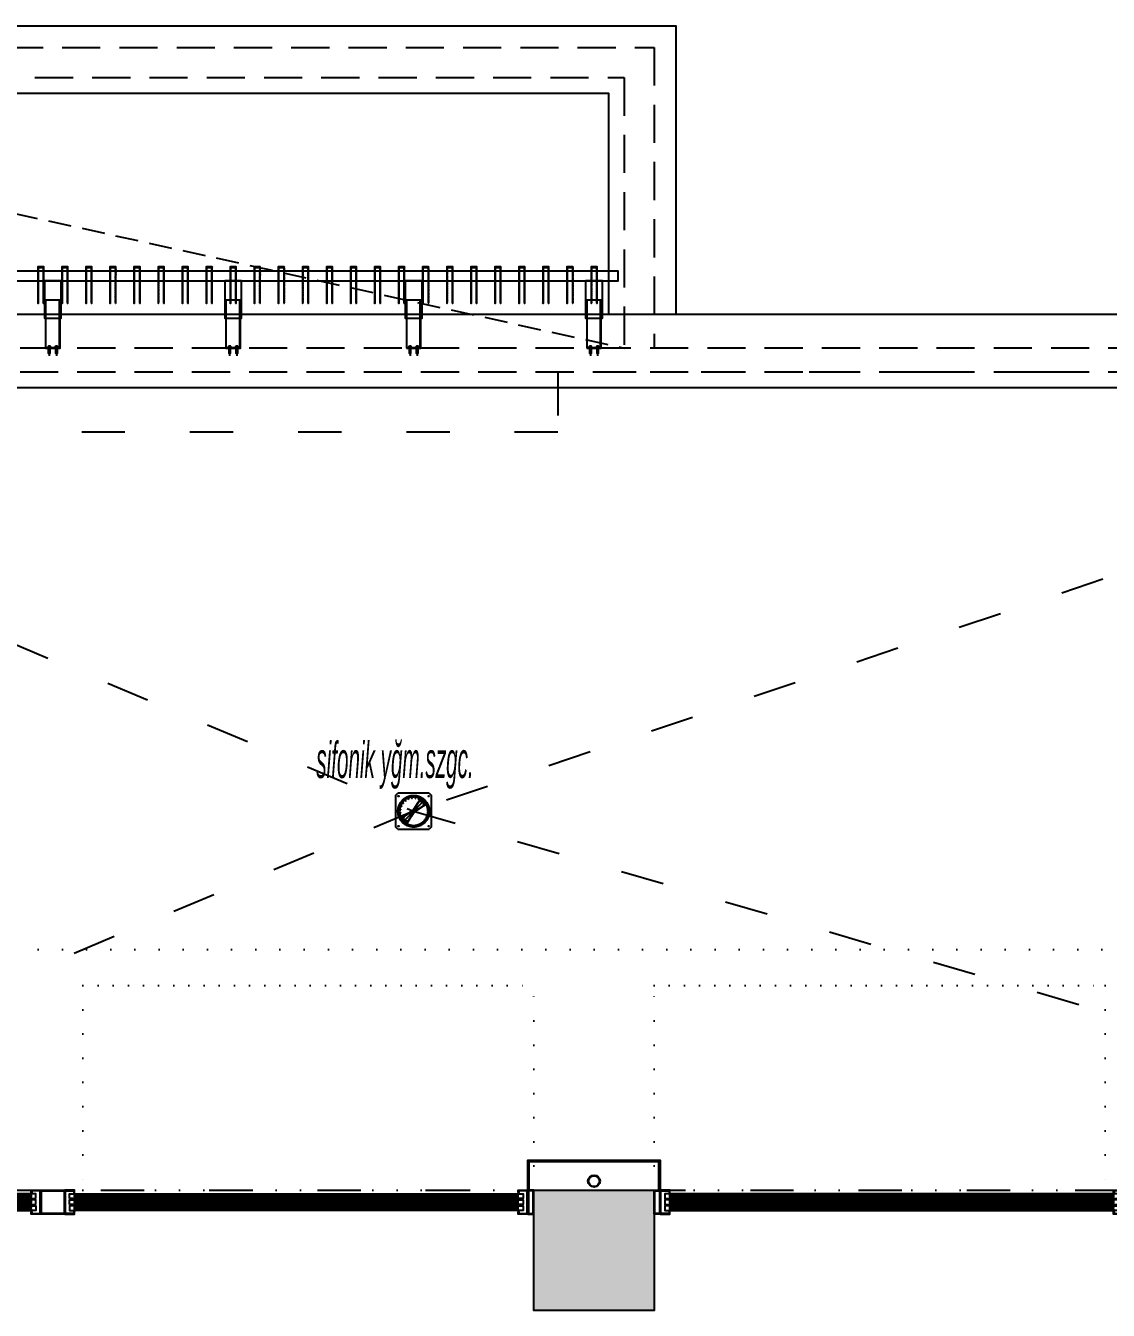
# Model space of a CAD drawing. Header units: centimetres. Extents: x 405564 to 502064, y 46284 to 60634.
# Drawn here: x 421927 to 422827, y 56033 to 57101 of the extents above; entities that cross this region are included whole.
import ezdxf

# ---------------------------------------------------------------- set-up
doc = ezdxf.new("R2010")
doc.units = ezdxf.units.CM
for name, pattern in [('( Hidden )', [0.375, 0.25, -0.125]), ('ACAD_ISO03W100', [30, 12, -18]), ('ACAD_ISO07W100', [3, 0, -3]), ('DOT', [0.25, 0, -0.25]), ('HIDDEN', [9.525, 6.35, -3.175])]:
    doc.linetypes.add(name, pattern=pattern)
doc.layers.get('0').update_dxf_attribs({"color": 8, "lineweight": 9})
for name, color, linetype, lineweight in [('0-KRCN-MİMARİ-220526', 8, 'Continuous', 9), ('0-KRCN-SHT-YAZI-ÇAP-PİSSU', 41, 'Continuous', 30), ('GEB-BEZUG', 8, 'Continuous', 25)]:
    doc.layers.add(name, color=color, linetype=linetype, lineweight=lineweight)
for name, color, linetype in [('AS_DOS_TERAS_UST', 8, 'ACAD_ISO07W100'), ('AS_DUV_CIMENTO ESASLI PANEL CEPHE KAPLAMASI', 8, 'Continuous'), ('AS_GOR', 8, 'Continuous'), ('AS_GOR_UZAK2', 8, 'Continuous'), ('AS_PRFL_ALU', 8, 'Continuous'), ('AS_PRFL_CAM', 8, 'Continuous'), ('AS_PRFL_CELIK', 8, 'Continuous'), ('AS_TA_BETONARME', 5, 'Continuous'), ('AS_TA_HIDDEN', 8, 'HIDDEN'), ('AS_TA_TARAMA', 8, 'Continuous'), ('AS_TES_SUZGEC', 171, 'Continuous'), ('AS_YAZI_EGIM', 8, 'Continuous')]:
    doc.layers.add(name, color=color, linetype=linetype)
doc.styles.add('ÇAP-2', font='ARIALNBI.TTF')

# ---------------------------------------------------------------- blocks, each defined once
blk = doc.blocks.new('celik dikey profil 8x14')
at = {"layer": 'AS_PRFL_CELIK', "transparency": 33554687}
h = blk.add_hatch(dxfattribs=at)
h.set_pattern_fill('STEEL', color=256, scale=0.1, angle=-90)
h.set_pattern_definition([(315, (-91390.32118, 487457.80356), (0.22450640303, 0.22450640303), []), (315, (-91390.16243, 487457.80356), (0.22450640303, 0.22450640303), [])])
h.paths.add_polyline_path([(2, -26.5), (2.5, -26.5), (2.5, 3.5), (-2.5, 3.5), (-2.5, -26.5), (-2, -26.5), (-2, 3), (2, 3)])
at = {"layer": 'AS_PRFL_CELIK'}
blk.add_lwpolyline([(2, -26.5), (2.5, -26.5), (2.5, 3.5), (-2.5, 3.5), (-2.5, -26.5), (-2, -26.5), (-2, 3), (2, 3)], close=True, dxfattribs=at)
blk = doc.blocks.new('celik yatay tasiyici')
at = {"layer": 'AS_PRFL_CELIK'}
blk.add_line((-6, 0.5), (6, 0.5), dxfattribs=at)
for points in [[(7, 56), (-7, 56), (-7, 25), (7, 25)], [(-6, 0), (6, 0), (6, 40), (-6, 40)], [(-2, 0.5), (-4, 0.5), (-4, 0.7), (-2, 0.7)], [(-2.3, 0.7), (-3.7, 0.7), (-3.7, 1.5), (-2.3, 1.5)], [(-2.5, 0.5), (-2.5, -4.5), (-3.5, -4.5), (-3.5, 0.5)], [(4, 0.5), (2, 0.5), (2, 0.7), (4, 0.7)], [(3.7, 0.7), (2.3, 0.7), (2.3, 1.5), (3.7, 1.5)], [(3.5, 0.5), (3.5, -4.5), (2.5, -4.5), (2.5, 0.5)]]:
    blk.add_lwpolyline(points, close=True, dxfattribs=at)
blk.add_lwpolyline([(5.5, 0.5), (5.5, 40)], dxfattribs=at)
at = {"layer": 'AS_PRFL_CELIK', "linetype": '( Hidden )'}
for points in [[(-3, 2.5), (-3, -6.5)], [(3, 2.5), (3, -6.5)]]:
    blk.add_lwpolyline(points, dxfattribs=at)
blk = doc.blocks.new('celik cephe sistem plan')
at = {"layer": 'AS_PRFL_CELIK'}
blk.add_lwpolyline([(-20, 64), (-20, 56), (3620, 56), (3620, 64)], close=True, dxfattribs=at)
for name, p in [('celik dikey profil 8x14', (3140, 64)), ('celik dikey profil 8x14', (3160, 64)), ('celik dikey profil 8x14', (3180, 64)), ('celik dikey profil 8x14', (3200, 64)), ('celik dikey profil 8x14', (3220, 64)), ('celik dikey profil 8x14', (3240, 64)), ('celik dikey profil 8x14', (3260, 64)), ('celik dikey profil 8x14', (3280, 64)), ('celik dikey profil 8x14', (3300, 64)), ('celik dikey profil 8x14', (3320, 64)), ('celik dikey profil 8x14', (3340, 64)), ('celik dikey profil 8x14', (3360, 64)), ('celik dikey profil 8x14', (3380, 64)), ('celik dikey profil 8x14', (3400, 64)), ('celik dikey profil 8x14', (3420, 64)), ('celik dikey profil 8x14', (3440, 64)), ('celik dikey profil 8x14', (3460, 64)), ('celik dikey profil 8x14', (3480, 64)), ('celik dikey profil 8x14', (3500, 64)), ('celik dikey profil 8x14', (3520, 64)), ('celik dikey profil 8x14', (3540, 64)), ('celik dikey profil 8x14', (3560, 64)), ('celik dikey profil 8x14', (3580, 64)), ('celik dikey profil 8x14', (3600, 64)), ('celik yatay tasiyici', (3150, 0)), ('celik yatay tasiyici', (3300, 0)), ('celik yatay tasiyici', (3450, 0)), ('celik yatay tasiyici', (3600, 0))]:
    blk.add_blockref(name, p, dxfattribs=at)
blk = doc.blocks.new('Einfügepunkt')
at = {"layer": 'GEB-BEZUG'}
for p, q in [((-1, -1), (1, 1)), ((-1, 1), (1, -1))]:
    blk.add_line(p, q, dxfattribs=at)
blk = doc.blocks.new('sifonik-suzgec')
at = {"layer": 'AS_TES_SUZGEC', "ltscale": 25}
for p, q in [((-15, 13), (-13, 15)), ((-15, 13), (-15, -13)), ((13, 15), (-13, 15)), ((-6.5, 11.3), (-6.6, 11.1)), ((-6.6, 11.1), (-6.2, 10.4)), ((-6.5, 11.3), (-6.2, 10.7)), ((-6.3, 11.3), (-6.5, 11.3)), ((-6.3, 11.3), (-5.9, 10.6)), ((-6.2, 10.7), (-5.9, 10.6)), ((-6.2, 10.4), (-6.2, 10.7)), ((-4.7, 10.8), (-4.2, 9.8)), ((-3.9, 9.9), (-4.3, 11)), ((-3.4, 12.6), (-3.5, 12.4)), ((-3.5, 12.4), (-3.3, 11.7)), ((-3.4, 12.6), (-3.2, 11.9)), ((-3.2, 12.5), (-3.4, 12.6)), ((-3.3, 11.7), (-3.2, 11.9)), ((-3.2, 11.3), (-3.3, 11.7)), ((-3.2, 12.5), (-3, 11.8)), ((-3.2, 11.9), (-3, 11.8)), ((-3, 11.8), (-2.9, 11.4)), ((-1.7, 11.7), (-1.6, 10.5)), ((-1.2, 10.6), (-1.4, 11.7)), ((0, 13.1), (-0.2, 12.9)), ((-0.2, 12.9), (-0.2, 12.2)), ((-0.2, 12.2), (0, 12.3)), ((-0.2, 11.8), (-0.2, 12.2)), ((0, 13.1), (0, 12.3)), ((0.2, 12.9), (0, 13.1)), ((0, 12.3), (0.2, 12.2)), ((0.2, 12.9), (0.2, 12.2)), ((0.2, 12.2), (0.2, 11.8)), ((1.4, 11.7), (1.2, 10.6)), ((1.6, 10.5), (1.7, 11.7)), ((2.9, 11.4), (3, 11.8)), ((3.2, 12.5), (3, 11.8)), ((3, 11.8), (3.2, 11.9)), ((3.4, 12.6), (3.2, 11.9)), ((3.4, 12.6), (3.2, 12.5)), ((3.2, 11.9), (3.3, 11.7)), ((3.3, 11.7), (3.2, 11.3)), ((3.5, 12.4), (3.3, 11.7)), ((3.5, 12.4), (3.4, 12.6)), ((4.3, 11), (3.9, 9.9)), ((4.2, 9.8), (4.7, 10.8)), ((6.3, 11.3), (5.9, 10.5)), ((6.5, 11.3), (6.1, 10.6)), ((6.6, 11.1), (6.2, 10.3)), ((6.5, 11.3), (6.3, 11.3)), ((6.6, 11.1), (6.5, 11.3)), ((13, 15), (15, 13)), ((15, -13), (15, 13)), ((-12.9, 0.2), (-13.1, 0)), ((-12.9, 0.2), (-12.2, 0.2)), ((-12.4, 3.5), (-12.6, 3.4)), ((-12.6, 3.4), (-12.5, 3.2)), ((-12.6, 3.4), (-11.9, 3.2)), ((-12.5, 3.2), (-11.8, 3)), ((-12.4, 3.5), (-11.7, 3.3)), ((-12.3, 0), (-12.2, 0.2)), ((-12.2, 0.2), (-11.8, 0.2)), ((-11.9, 3.2), (-11.7, 3.3)), ((-11.8, 3), (-11.9, 3.2)), ((-11.4, 2.9), (-11.8, 3)), ((-11.7, 3.3), (-11.3, 3.2)), ((-10.5, 1.6), (-11.7, 1.7)), ((-11.7, 1.4), (-10.6, 1.2)), ((-11.1, 6.6), (-11.3, 6.5)), ((-11.3, 6.5), (-11.3, 6.3)), ((-11.3, 6.5), (-10.7, 6.2)), ((-11.3, 6.3), (-10.6, 5.9)), ((-11.1, 6.6), (-10.4, 6.2)), ((-11, 4.3), (-9.9, 3.9)), ((-9.8, 4.2), (-10.8, 4.7)), ((-10.7, 6.2), (-10.4, 6.2)), ((-10.6, 5.9), (-10.7, 6.2)), ((-10.3, 5.7), (-10.6, 5.9)), ((-10.6, 1.2), (-10.5, 1.6)), ((-10.4, 6.2), (-10.1, 6.1)), ((-9.9, 3.9), (-9.8, 4.2)), ((-9.5, 7), (-8.5, 6.3)), ((-8.3, 6.6), (-9.3, 7.3)), ((-9.2, 9.2), (-9.2, 9)), ((-9, 9.2), (-9.2, 9.2)), ((-9.2, 9.2), (-8.7, 8.7)), ((-9.2, 9), (-8.7, 8.5)), ((-9, 9.2), (-8.5, 8.7)), ((-8.7, 8.7), (-8.5, 8.7)), ((-8.7, 8.5), (-8.7, 8.7)), ((-8.5, 8.2), (-8.7, 8.5)), ((-8.5, 8.7), (-8.2, 8.5)), ((-8.5, 6.3), (-8.3, 6.6)), ((-7.3, 9.3), (-6.6, 8.3)), ((-6.3, 8.5), (-7, 9.5)), ((-6.6, 8.3), (-6.3, 8.5)), ((-6.1, 10.1), (-6.2, 10.4)), ((-5.9, 10.6), (-5.7, 10.3)), ((-4.2, 9.8), (-3.9, 9.9)), ((-0.6, 0.6), (-3.3, -1.2)), ((-3.3, -1.3), (-0.5, 0.5)), ((-1.6, 10.5), (-1.2, 10.6)), ((1.8, 4.2), (-0.6, 0.6)), ((-0.6, 0.6), (-0.5, 0.5)), ((-0.5, 0.5), (1.8, 4.1)), ((-0.5, 0.5), (0, 0)), ((0, 0), (2.6, 2.6)), ((0, 0), (0, 0.2)), ((3.3, 1.3), (0.5, -0.5)), ((0.6, -0.6), (3.3, 1.2)), ((1.2, 10.6), (1.6, 10.5)), ((1.9, 4.3), (1.8, 4.2)), ((1.8, 4.2), (1.8, 4.1)), ((1.8, 4.2), (1.8, 4.2)), ((1.8, 4.1), (1.8, 4.2)), ((2.6, 2.6), (1.8, 4.2)), ((1.8, 4.1), (2.6, 2.6)), ((3.8, 7.3), (1.9, 4.3)), ((1.9, 4.3), (3.9, 7.2)), ((1.9, 4.2), (1.9, 4.3)), ((1.9, 4.3), (1.9, 4.2)), ((1.9, 4.3), (1.9, 4.3)), ((2.7, 2.7), (1.9, 4.3)), ((1.9, 4.2), (2.7, 2.7)), ((2.6, 2.6), (2.6, 2.6)), ((2.6, 2.6), (2.6, 2.6)), ((2.6, 2.6), (3.3, 1.3)), ((3.3, 1.3), (2.6, 2.6)), ((2.7, 2.7), (7.7, 7.7)), ((2.7, 2.7), (2.7, 2.7)), ((2.7, 2.7), (2.7, 2.7)), ((2.7, 2.7), (3.4, 1.4)), ((3.4, 1.4), (2.7, 2.7)), ((3.3, 1.2), (3.5, 1.3)), ((3.3, 1.3), (3.3, 1.3)), ((3.3, 1.2), (3.3, 1.3)), ((3.3, 1.3), (3.3, 1.2)), ((7.2, 3.9), (3.4, 1.4)), ((3.4, 1.4), (3.4, 1.4)), ((3.5, 1.3), (3.4, 1.4)), ((3.4, 1.4), (3.5, 1.3)), ((3.5, 1.3), (7.3, 3.8)), ((3.8, 7.3), (4.1, 7.7)), ((3.9, 9.9), (4.2, 9.8)), ((4.1, 7.7), (5.7, 10.3)), ((5.7, 10.3), (5.9, 10.5)), ((5.9, 10.5), (6.1, 10.6)), ((6.1, 10.6), (6.2, 10.3)), ((6.2, 10.3), (6.1, 10.1)), ((6.6, 9.8), (6.8, 9.9)), ((7.2, 9.3), (7.4, 9.5)), ((7.7, 4.1), (7.3, 3.8)), ((7.7, 9.2), (7.6, 9.1)), ((7.7, 7.7), (8.6, 8.6)), ((7.7, 4.1), (10.3, 5.7)), ((10.3, 5.8), (7.9, 4.3)), ((8.2, 8.5), (8.4, 8.6)), ((9, 9.2), (8.4, 8.6)), ((8.4, 8.6), (8.6, 8.6)), ((8.6, 8.4), (8.5, 8.2)), ((9.2, 9.2), (8.6, 8.6)), ((9.2, 9), (8.6, 8.4)), ((8.6, 8.6), (8.6, 8.4)), ((9.2, 9.2), (9, 9.2)), ((9.1, 7.6), (9.2, 7.7)), ((9.2, 9), (9.2, 9.2)), ((9.3, 7.2), (9.5, 7.4)), ((9.9, 6.8), (9.8, 6.6)), ((10.1, 6.1), (10.3, 6.2)), ((11.1, 6.6), (10.3, 6.2)), ((10.3, 6.2), (10.6, 6.1)), ((10.5, 6), (10.3, 5.8)), ((10.3, 5.7), (10.5, 5.9)), ((10.3, 5.8), (10.3, 5.7)), ((11.3, 6.3), (10.5, 5.9)), ((10.6, 6.1), (10.5, 6)), ((10.5, 5.9), (10.5, 6)), ((11.3, 6.5), (10.6, 6.1)), ((11.3, 6.5), (11.1, 6.6)), ((11.3, 6.3), (11.3, 6.5)), ((11.7, 3.3), (11.3, 3.2)), ((11.4, 2.9), (11.8, 3)), ((12.4, 3.5), (11.7, 3.3)), ((11.9, 3.2), (11.7, 3.3)), ((11.8, 3), (11.9, 3.2)), ((12.5, 3.2), (11.8, 3)), ((12.2, 0.2), (11.8, 0.2)), ((12.6, 3.4), (11.9, 3.2)), ((12.3, 0), (12.2, 0.2)), ((12.9, 0.2), (12.2, 0.2)), ((12.6, 3.4), (12.4, 3.5)), ((12.5, 3.2), (12.6, 3.4)), ((13.1, 0), (12.9, 0.2)), ((-13.1, 0), (-12.9, -0.2)), ((-13.1, 0), (-12.3, 0)), ((-12.9, -0.2), (-12.2, -0.2)), ((-12.5, -3.2), (-12.6, -3.4)), ((-12.6, -3.4), (-11.9, -3.2)), ((-12.6, -3.4), (-12.4, -3.5)), ((-12.5, -3.2), (-11.8, -3)), ((-12.4, -3.5), (-11.7, -3.3)), ((-12.2, -0.2), (-12.3, 0)), ((-11.8, -0.2), (-12.2, -0.2)), ((-11.9, -3.2), (-11.8, -3)), ((-11.7, -3.3), (-11.9, -3.2)), ((-11.8, -3), (-11.4, -2.9)), ((-10.6, -1.2), (-11.7, -1.4)), ((-11.7, -1.7), (-10.5, -1.6)), ((-11.3, -3.2), (-11.7, -3.3)), ((-11.3, -6.3), (-10.5, -5.9)), ((-11.3, -6.5), (-10.6, -6.1)), ((-11.3, -6.3), (-11.3, -6.5)), ((-11.3, -6.5), (-11.1, -6.6)), ((-11.1, -6.6), (-10.3, -6.2)), ((-9.9, -3.9), (-11, -4.3)), ((-10.8, -4.7), (-9.8, -4.2)), ((-10.5, -1.6), (-10.6, -1.2)), ((-10.6, -6.1), (-10.5, -5.9)), ((-10.3, -6.2), (-10.6, -6.1)), ((-10.5, -5.9), (-10.3, -5.7)), ((-10.3, -5.7), (-7.7, -4.1)), ((-10.1, -6.1), (-10.3, -6.2)), ((-9.8, -4.2), (-9.9, -3.9)), ((-9.9, -6.8), (-9.8, -6.6)), ((-9.3, -7.2), (-9.5, -7.4)), ((-9.1, -7.6), (-9.2, -7.7)), ((-9.2, -9), (-8.6, -8.4)), ((-9.2, -9.2), (-8.6, -8.6)), ((-9.2, -9), (-9.2, -9.2)), ((-9.2, -9.2), (-9, -9.2)), ((-9, -9.2), (-8.4, -8.6)), ((-8.6, -8.6), (-7.7, -7.7)), ((-8.6, -8.4), (-8.5, -8.2)), ((-8.6, -8.6), (-8.6, -8.4)), ((-8.4, -8.6), (-8.6, -8.6)), ((-8.2, -8.5), (-8.4, -8.6)), ((-7.7, -7.7), (-2.7, -2.7)), ((-7.7, -4.1), (-7.3, -3.8)), ((-7.7, -9.2), (-7.6, -9.1)), ((-7.2, -9.3), (-7.4, -9.5)), ((-3.5, -1.3), (-7.3, -3.8)), ((-7.3, -3.9), (-3.4, -1.4)), ((-6.6, -9.8), (-6.8, -9.9)), ((-6.6, -11.1), (-6.2, -10.3)), ((-6.5, -11.3), (-6.1, -10.6)), ((-6.3, -11.3), (-5.9, -10.5)), ((-6.2, -10.3), (-6.1, -10.1)), ((-6.1, -10.6), (-6.2, -10.3)), ((-6, -10.5), (-6.1, -10.6)), ((-5.8, -10.3), (-6, -10.5)), ((-6, -10.5), (-5.9, -10.5)), ((-5.9, -10.5), (-5.7, -10.3)), ((-4.3, -7.9), (-5.8, -10.3)), ((-5.7, -10.3), (-5.8, -10.3)), ((-5.7, -10.3), (-4.1, -7.7)), ((-3.8, -7.3), (-4.1, -7.7)), ((-1.9, -4.3), (-3.9, -7.3)), ((-3.8, -7.3), (-1.9, -4.3)), ((-3.3, -1.2), (-3.5, -1.3)), ((-3.5, -1.3), (-3.4, -1.4)), ((-3.4, -1.4), (-3.5, -1.3)), ((-3.4, -1.4), (-3.4, -1.4)), ((-2.7, -2.7), (-3.4, -1.4)), ((-3.4, -1.4), (-2.7, -2.7)), ((-3.3, -1.3), (-3.3, -1.2)), ((-3.3, -1.2), (-3.3, -1.3)), ((-3.3, -1.3), (-3.3, -1.3)), ((-2.6, -2.6), (-3.3, -1.3)), ((-3.3, -1.3), (-2.6, -2.6)), ((-2.7, -2.7), (-2.7, -2.7)), ((-2.7, -2.7), (-1.9, -4.3)), ((-1.9, -4.2), (-2.7, -2.7)), ((-2.7, -2.7), (-2.7, -2.7)), ((-2.6, -2.6), (0, 0)), ((-2.6, -2.6), (-2.6, -2.6)), ((-2.6, -2.6), (-1.8, -4.2)), ((-1.8, -4.1), (-2.6, -2.6)), ((-2.6, -2.6), (-2.6, -2.6)), ((-1.9, -4.3), (-1.8, -4.2)), ((-1.9, -4.2), (-1.9, -4.3)), ((-1.9, -4.3), (-1.9, -4.2)), ((-1.9, -4.3), (-1.9, -4.3)), ((0.5, -0.5), (-1.8, -4.1)), ((-1.8, -4.2), (0.6, -0.6)), ((-1.8, -4.2), (-1.8, -4.1)), ((-1.8, -4.1), (-1.8, -4.2)), ((-1.8, -4.2), (-1.8, -4.2)), ((0, 0), (-0.3, 0)), ((0, 0), (0.5, -0.5)), ((0, 0), (0.2, 0)), ((0, 0), (0, -0.3)), ((0.6, -0.6), (0.5, -0.5)), ((5.7, -10.3), (5.9, -10.6)), ((5.9, -10.6), (6.2, -10.7)), ((6.3, -11.3), (5.9, -10.6)), ((6.2, -10.4), (6.1, -10.1)), ((6.2, -10.7), (6.2, -10.4)), ((6.6, -11.1), (6.2, -10.4)), ((8.2, -8.5), (8.5, -8.7)), ((8.7, -8.5), (8.5, -8.2)), ((8.5, -8.7), (8.7, -8.7)), ((9, -9.2), (8.5, -8.7)), ((8.7, -8.7), (8.7, -8.5)), ((9.2, -9), (8.7, -8.5)), ((9.2, -9.2), (8.7, -8.7)), ((9, -9.2), (9.2, -9.2)), ((9.2, -9.2), (9.2, -9)), ((10.1, -6.1), (10.4, -6.2)), ((10.6, -5.9), (10.3, -5.7)), ((10.4, -6.2), (10.7, -6.2)), ((11.1, -6.6), (10.4, -6.2)), ((10.7, -6.2), (10.6, -5.9)), ((11.3, -6.3), (10.6, -5.9)), ((11.3, -6.5), (10.7, -6.2)), ((11.1, -6.6), (11.3, -6.5)), ((11.3, -3.2), (11.7, -3.3)), ((11.3, -6.5), (11.3, -6.3)), ((11.8, -3), (11.4, -2.9)), ((11.7, -3.3), (11.9, -3.2)), ((12.4, -3.5), (11.7, -3.3)), ((11.8, -0.2), (12.2, -0.2)), ((11.9, -3.2), (11.8, -3)), ((12.5, -3.2), (11.8, -3)), ((12.6, -3.4), (11.9, -3.2)), ((12.2, -0.2), (12.3, 0)), ((12.9, -0.2), (12.2, -0.2)), ((13.1, 0), (12.3, 0)), ((12.4, -3.5), (12.6, -3.4)), ((12.6, -3.4), (12.5, -3.2)), ((12.9, -0.2), (13.1, 0)), ((-13, -15), (-15, -13)), ((-13, -15), (13, -15)), ((-6.6, -11.1), (-6.5, -11.3)), ((-6.5, -11.3), (-6.3, -11.3)), ((-3.5, -12.4), (-3.3, -11.7)), ((-3.5, -12.4), (-3.4, -12.6)), ((-3.4, -12.6), (-3.2, -11.9)), ((-3.4, -12.6), (-3.2, -12.5)), ((-3.2, -11.3), (-3.3, -11.7)), ((-3.3, -11.7), (-3.2, -11.9)), ((-3.2, -11.9), (-3, -11.8)), ((-3.2, -12.5), (-3, -11.8)), ((-3, -11.8), (-2.9, -11.4)), ((-0.2, -11.8), (-0.2, -12.2)), ((-0.2, -12.2), (0, -12.3)), ((-0.2, -12.9), (-0.2, -12.2)), ((-0.2, -12.9), (0, -13.1)), ((0, -12.3), (0.2, -12.2)), ((0, -13.1), (0, -12.3)), ((0, -13.1), (0.2, -12.9)), ((0.2, -12.2), (0.2, -11.8)), ((0.2, -12.9), (0.2, -12.2)), ((2.9, -11.4), (3, -11.8)), ((3, -11.8), (3.2, -11.9)), ((3.2, -12.5), (3, -11.8)), ((3.3, -11.7), (3.2, -11.3)), ((3.2, -11.9), (3.3, -11.7)), ((3.4, -12.6), (3.2, -11.9)), ((3.2, -12.5), (3.4, -12.6)), ((3.5, -12.4), (3.3, -11.7)), ((3.4, -12.6), (3.5, -12.4)), ((6.5, -11.3), (6.2, -10.7)), ((6.3, -11.3), (6.5, -11.3)), ((6.5, -11.3), (6.6, -11.1)), ((15, -13), (13, -15))]:
    blk.add_line(p, q, dxfattribs=at)
for centre, radius in [((0, 0), 13.1), ((-12.5, 12.5), 0.3), ((12.5, 12.5), 0.3), ((-12.5, -12.5), 0.3), ((12.5, -12.5), 0.3)]:
    blk.add_circle(centre, radius, dxfattribs=at)
for centre, radius, start, end in [((0, 0), 12.9, 120.8007, 134.1993), ((0, 0), 12.6, 120.8198, 134.1802), ((0, 0), 12.9, 105.8007, 119.1993), ((0, 0), 12.6, 105.8198, 119.1802), ((0, 0), 12.1, 105.8539, 119.1461), ((0, 0), 12, 105.8607, 119.1393), ((0, 0), 11.8, 105.8753, 119.1247), ((0, 0), 11.8, 111.6247, 113.3753), ((0, 0), 12.9, 90.8007, 104.1993), ((0, 0), 12.6, 90.8198, 104.1802), ((0, 0), 12.1, 90.8539, 104.1461), ((0, 0), 12, 90.8607, 104.1393), ((0, 0), 11.8, 90.8753, 104.1247), ((0, 0), 11.8, 96.6247, 98.3753), ((0, 0), 12.9, 75.8007, 89.1993), ((0, 0), 12.6, 75.8198, 89.1802), ((0, 0), 12.1, 75.8539, 89.1461), ((0, 0), 12, 75.8607, 89.1393), ((0, 0), 11.8, 75.8753, 89.1247), ((0, 0), 11.8, 81.6247, 83.3753), ((0, 0), 11.8, 60.8753, 74.1247), ((0, 0), 12.1, 60.8539, 74.1461), ((0, 0), 12, 60.8607, 74.1393), ((0, 0), 12.6, 60.8198, 74.1802), ((0, 0), 12.9, 60.8007, 74.1993), ((0, 0), 11.8, 66.6247, 68.3753), ((0, 0), 12.6, 45.8198, 59.1802), ((0, 0), 12.9, 45.8007, 59.1993), ((0, 0), 12.9, 165.8007, 179.1993), ((0, 0), 12.6, 165.8198, 179.1802), ((0, 0), 12.9, 150.8007, 164.1993), ((0, 0), 12.6, 150.8198, 164.1802), ((0, 0), 12.1, 165.8539, 179.1461), ((0, 0), 12, 165.8607, 179.1393), ((0, 0), 11.8, 165.8753, 179.1247), ((0, 0), 11.8, 171.6247, 173.3753), ((0, 0), 12.1, 150.8539, 164.1461), ((0, 0), 12, 150.8607, 164.1393), ((0, 0), 11.8, 150.8753, 164.1247), ((0, 0), 12.9, 135.8007, 149.1993), ((0, 0), 11.8, 156.6247, 158.3753), ((0, 0), 12.6, 135.8198, 149.1802), ((0, 0), 12.1, 135.8539, 149.1461), ((0, 0), 12, 135.8607, 149.1393), ((0, 0), 11.8, 135.8753, 149.1247), ((0, 0), 11.8, 141.6247, 143.3753), ((0, 0), 12.1, 120.8539, 134.1461), ((0, 0), 12, 120.8607, 134.1393), ((0, 0), 11.8, 120.8753, 134.1247), ((0, 0), 11.8, 126.6247, 128.3753), ((5.9, 5.9), 2.58, 45, 135.7807), ((0, 0), 11.8, 45.8753, 59.1247), ((0, 0), 12.1, 45.8539, 59.1461), ((0, 0), 12, 55.6693, 59.1393), ((0, 0), 12, 52.1808, 55.6693), ((0, 0), 12, 45.8607, 50.069), ((5.9, 5.9), 2.58, 321.1789, 45), ((5.9, 5.9), 2.58, 314.2193, 321.1789), ((0, 0), 11.8, 30.8753, 44.1247), ((0, 0), 12, 39.931, 44.1393), ((0, 0), 12.1, 30.8539, 44.1461), ((0, 0), 12.6, 30.8198, 44.1802), ((0, 0), 12.9, 30.8007, 44.1993), ((0, 0), 12, 34.3307, 37.8192), ((0, 0), 12, 30.8607, 34.3307), ((0, 0), 11.8, 15.8753, 29.1247), ((0, 0), 12, 15.8607, 29.1393), ((0, 0), 12.1, 15.8539, 29.1461), ((0, 0), 12.6, 15.8198, 29.1802), ((0, 0), 12.9, 15.8007, 29.1993), ((0, 0), 11.8, 0.8753, 14.1247), ((0, 0), 12, 0.8607, 14.1393), ((0, 0), 12.1, 0.8539, 14.1461), ((0, 0), 12.6, 0.8198, 14.1802), ((0, 0), 12.9, 0.8007, 14.1993), ((0, 0), 12.9, 180.8007, 194.1993), ((0, 0), 12.6, 180.8198, 194.1802), ((0, 0), 12.9, 195.8007, 209.1993), ((0, 0), 12.1, 180.8539, 194.1461), ((0, 0), 12.6, 195.8198, 209.1802), ((0, 0), 12, 180.8607, 194.1393), ((0, 0), 11.8, 180.8753, 194.1247), ((0, 0), 11.8, 186.6247, 188.3753), ((0, 0), 12.1, 195.8539, 209.1461), ((0, 0), 12, 195.8607, 209.1393), ((0, 0), 11.8, 195.8753, 209.1247), ((0, 0), 12.9, 210.8007, 224.1993), ((0, 0), 11.8, 201.6247, 203.3753), ((0, 0), 12.6, 210.8198, 224.1802), ((0, 0), 12.1, 210.8539, 224.1461), ((0, 0), 12, 210.8607, 214.3307), ((0, 0), 11.8, 210.8753, 224.1247), ((0, 0), 12, 214.3307, 217.8192), ((0, 0), 12, 219.931, 224.1393), ((0, 0), 12.9, 225.8007, 239.1993), ((0, 0), 12.6, 225.8198, 239.1802), ((-5.9, -5.9), 2.58, 134.2193, 225), ((0, 0), 12, 225.8607, 230.069), ((0, 0), 12.1, 225.8539, 239.1461), ((0, 0), 11.8, 225.8753, 239.1247), ((-5.9, -5.9), 2.58, 225, 308.8211), ((0, 0), 12, 232.1808, 235.6693), ((0, 0), 12, 235.6693, 239.1393), ((0, 0), 12.1, 240.8539, 254.1461), ((0, 0), 12, 240.8607, 254.1393), ((0, 0), 11.8, 240.8753, 254.1247), ((-5.9, -5.9), 2.58, 308.8211, 315.7807), ((0, 0), 11.8, 285.8753, 299.1247), ((0, 0), 12, 285.8607, 299.1393), ((0, 0), 12.1, 285.8539, 299.1461), ((0, 0), 11.8, 300.8753, 314.1247), ((0, 0), 12, 300.8607, 314.1393), ((0, 0), 12.1, 300.8539, 314.1461), ((0, 0), 12.6, 300.8198, 314.1802), ((0, 0), 12.9, 300.8007, 314.1993), ((0, 0), 11.8, 315.8753, 329.1247), ((0, 0), 12, 315.8607, 329.1393), ((0, 0), 12.1, 315.8539, 329.1461), ((0, 0), 12.6, 315.8198, 329.1802), ((0, 0), 12.9, 315.8007, 329.1993), ((0, 0), 11.8, 330.8753, 344.1247), ((0, 0), 12, 330.8607, 344.1393), ((0, 0), 12.1, 330.8539, 344.1461), ((0, 0), 12.6, 330.8198, 344.1802), ((0, 0), 12.9, 330.8007, 344.1993), ((0, 0), 11.8, 345.8753, 359.1247), ((0, 0), 12, 345.8607, 359.1393), ((0, 0), 12.1, 345.8539, 359.1461), ((0, 0), 12.6, 345.8198, 359.1802), ((0, 0), 12.9, 345.8007, 359.1993), ((0, 0), 12.9, 240.8007, 254.1993), ((0, 0), 12.6, 240.8198, 254.1802), ((0, 0), 12.9, 255.8007, 269.1993), ((0, 0), 12.6, 255.8198, 269.1802), ((0, 0), 12.1, 255.8539, 269.1461), ((0, 0), 11.8, 255.8753, 269.1247), ((0, 0), 12, 255.8607, 269.1393), ((0, 0), 11.8, 270.8753, 284.1247), ((0, 0), 12, 270.8607, 284.1393), ((0, 0), 12.1, 270.8539, 284.1461), ((0, 0), 12.6, 270.8198, 284.1802), ((0, 0), 12.9, 270.8007, 284.1993), ((0, 0), 12.6, 285.8198, 299.1802), ((0, 0), 12.9, 285.8007, 299.1993)]:
    blk.add_arc(centre, radius, start, end, dxfattribs=at)
for points, knots in [([(7.7, 7.7), (7.6, 7.8), (7.5, 7.9), (7.1, 8.2), (6.8, 8.3), (6.2, 8.4), (5.9, 8.5), (5.6, 8.4), (5.4, 8.4), (5.2, 8.3), (4.7, 8.2), (4.6, 8.1), (4.3, 7.9), (4.1, 7.7), (3.9, 7.5), (3.9, 7.4), (3.8, 7.3)], [-0.783062, -0.783062, -0.783062, -0.783062, -0.634163, -0.634163, -0.192454, -0.192454, 0.106051, 0.106051, 0.106051, 0.404556, 0.404556, 0.625445, 0.625445, 0.846335, 0.846335, 0.994853, 0.994853, 0.994853, 0.994853]), ([(3.8, 7.3), (3.8, 7.3), (3.8, 7.3), (3.8, 7.3), (3.8, 7.3), (3.8, 7.3)], [0.994853329, 0.994853329, 0.994853329, 0.994853329, 0.995833954, 0.995833954, 0.996814579, 0.996814579, 0.996814579, 0.996814579]), ([(3.9, 7.3), (3.9, 7.4), (4, 7.5), (4.2, 7.7), (4.3, 7.8), (4.6, 8), (4.8, 8.1), (5.2, 8.3), (5.4, 8.3), (5.7, 8.4), (5.9, 8.4), (6.1, 8.4), (6.7, 8.3), (7.1, 8.1), (7.5, 7.8), (7.6, 7.7), (7.7, 7.7)], [-0.994853, -0.994853, -0.994853, -0.994853, -0.846335, -0.846335, -0.625445, -0.625445, -0.404556, -0.404556, -0.106051, -0.106051, -0.106051, 0.192454, 0.192454, 0.634163, 0.634163, 0.784802, 0.784802, 0.784802, 0.784802]), ([(3.9, 7.2), (3.9, 7.2), (3.9, 7.2), (3.9, 7.3), (3.9, 7.3), (3.9, 7.3)], [-0.996814579, -0.996814579, -0.996814579, -0.996814579, -0.995833954, -0.995833954, -0.994853329, -0.994853329, -0.994853329, -0.994853329]), ([(7.7, 7.7), (7.7, 7.6), (7.8, 7.5), (8, 7.2), (8.1, 7.1), (8.2, 6.7), (8.3, 6.6), (8.4, 6.1), (8.4, 5.9), (8.4, 5.7), (8.3, 5.4), (8.3, 5.2), (8, 4.6), (7.8, 4.3), (7.5, 4), (7.4, 3.9), (7.3, 3.9)], [2.356791, 2.356791, 2.356791, 2.356791, 2.50743, 2.50743, 2.728284, 2.728284, 2.949139, 2.949139, 3.247644, 3.247644, 3.247644, 3.546149, 3.546149, 3.987927, 3.987927, 4.136446, 4.136446, 4.136446, 4.136446]), ([(7.3, 3.8), (7.4, 3.9), (7.5, 3.9), (7.9, 4.3), (8.1, 4.6), (8.3, 5.2), (8.4, 5.4), (8.4, 5.6), (8.5, 5.9), (8.4, 6.2), (8.4, 6.6), (8.3, 6.8), (8.2, 7.1), (8.1, 7.3), (7.9, 7.5), (7.8, 7.6), (7.7, 7.7)], [-4.136446, -4.136446, -4.136446, -4.136446, -3.987927, -3.987927, -3.546149, -3.546149, -3.247644, -3.247644, -3.247644, -2.949139, -2.949139, -2.728284, -2.728284, -2.50743, -2.50743, -2.358531, -2.358531, -2.358531, -2.358531]), ([(7.7, 7.7), (7.7, 7.7), (7.7, 7.7), (7.7, 7.7), (7.7, 7.7), (7.7, 7.7)], [-0.1161431, -0.1161431, -0.1161431, -0.1161431, -0.0580714, -0.0580714, 0, 0, 0, 0]), ([(-7.3, -3.8), (-7.4, -3.9), (-7.5, -3.9), (-7.9, -4.3), (-8.1, -4.6), (-8.3, -5.2), (-8.4, -5.4), (-8.4, -5.6), (-8.5, -5.9), (-8.4, -6.2), (-8.4, -6.6), (-8.3, -6.8), (-8.2, -7.1), (-8.1, -7.3), (-7.9, -7.5), (-7.8, -7.6), (-7.7, -7.7)], [-4.136446, -4.136446, -4.136446, -4.136446, -3.987927, -3.987927, -3.546149, -3.546149, -3.247644, -3.247644, -3.247644, -2.949139, -2.949139, -2.728284, -2.728284, -2.50743, -2.50743, -2.358531, -2.358531, -2.358531, -2.358531]), ([(-7.7, -7.7), (-7.7, -7.6), (-7.8, -7.5), (-8, -7.2), (-8.1, -7.1), (-8.2, -6.7), (-8.3, -6.6), (-8.4, -6.1), (-8.4, -5.9), (-8.4, -5.7), (-8.3, -5.4), (-8.3, -5.2), (-8, -4.6), (-7.8, -4.3), (-7.5, -4), (-7.4, -3.9), (-7.3, -3.9)], [2.356791, 2.356791, 2.356791, 2.356791, 2.50743, 2.50743, 2.728284, 2.728284, 2.949139, 2.949139, 3.247644, 3.247644, 3.247644, 3.546149, 3.546149, 3.987927, 3.987927, 4.136446, 4.136446, 4.136446, 4.136446]), ([(-7.7, -7.7), (-7.6, -7.8), (-7.5, -7.9), (-7.1, -8.2), (-6.8, -8.3), (-6.2, -8.4), (-5.9, -8.5), (-5.6, -8.4), (-5.4, -8.4), (-5.2, -8.3), (-4.7, -8.2), (-4.6, -8.1), (-4.3, -7.9), (-4.1, -7.7), (-3.9, -7.5), (-3.9, -7.4), (-3.8, -7.3)], [-0.783062, -0.783062, -0.783062, -0.783062, -0.634163, -0.634163, -0.192454, -0.192454, 0.106051, 0.106051, 0.106051, 0.404556, 0.404556, 0.625445, 0.625445, 0.846335, 0.846335, 0.994853, 0.994853, 0.994853, 0.994853]), ([(-3.9, -7.3), (-3.9, -7.4), (-4, -7.5), (-4.2, -7.7), (-4.3, -7.8), (-4.6, -8), (-4.8, -8.1), (-5.2, -8.3), (-5.4, -8.3), (-5.7, -8.4), (-5.9, -8.4), (-6.1, -8.4), (-6.7, -8.3), (-7.1, -8.1), (-7.5, -7.8), (-7.6, -7.7), (-7.7, -7.7)], [-0.994853, -0.994853, -0.994853, -0.994853, -0.846335, -0.846335, -0.625445, -0.625445, -0.404556, -0.404556, -0.106051, -0.106051, -0.106051, 0.192454, 0.192454, 0.634163, 0.634163, 0.784802, 0.784802, 0.784802, 0.784802]), ([(-7.7, -7.7), (-7.7, -7.7), (-7.7, -7.7), (-7.7, -7.7), (-7.7, -7.7), (-7.7, -7.7)], [0, 0, 0, 0, 0.0580714, 0.0580714, 0.1161431, 0.1161431, 0.1161431, 0.1161431]), ([(-3.9, -7.3), (-3.9, -7.3), (-3.9, -7.3), (-3.9, -7.3), (-3.9, -7.3), (-3.9, -7.3)], [-0.996814579, -0.996814579, -0.996814579, -0.996814579, -0.995833954, -0.995833954, -0.994853329, -0.994853329, -0.994853329, -0.994853329]), ([(-3.8, -7.3), (-3.8, -7.3), (-3.8, -7.3), (-3.8, -7.3), (-3.8, -7.3), (-3.8, -7.3)], [0.994853329, 0.994853329, 0.994853329, 0.994853329, 0.995833954, 0.995833954, 0.996814579, 0.996814579, 0.996814579, 0.996814579])]:
    blk.add_open_spline(points, degree=3, knots=knots, dxfattribs=at)
for points in [[(7.3, 3.9), (7.3, 3.9), (7.2, 3.9), (7.2, 3.9)], [(7.3, 3.8), (7.3, 3.8), (7.3, 3.8), (7.3, 3.8)], [(-7.3, -3.8), (-7.3, -3.8), (-7.3, -3.8), (-7.3, -3.8)], [(-7.3, -3.9), (-7.3, -3.9), (-7.3, -3.9), (-7.3, -3.9)]]:
    blk.add_open_spline(points, degree=3, dxfattribs=at)
at = {"ltscale": 25, "xscale": 0.1000000000000008, "yscale": 0.1000000000000008, "zscale": 0.1000000000000008}
blk.add_blockref('Einfügepunkt', (0, 0), dxfattribs=at)
at = {"layer": '0-KRCN-SHT-YAZI-ÇAP-PİSSU', "linetype": 'Continuous', "style": 'ÇAP-2', "width": 0.5}
blk.add_text('sifonik yğm.szgc.', height=30, dxfattribs=at).set_placement((-80.9, 27.6))
blk = doc.blocks.new('catı yagmur inis tip')
at = {"linetype": 'ByBlock'}
for radius in [5, 4.5]:
    blk.add_circle((0, 0), radius, dxfattribs=at)
blk = doc.blocks.new('GTC2 800-310')
at = {"layer": 'AS_GOR_UZAK2'}
for points in [[(381, 7), (14, 7)], [(14, 3), (381, 3)], [(381, 2), (14, 2)], [(419, 7), (786, 7)], [(786, 3), (419, 3)], [(419, 2), (786, 2)], [(14, -2), (381, -2)], [(381, -3), (14, -3)], [(14, -7), (381, -7)], [(786, -2), (419, -2)], [(419, -3), (786, -3)], [(786, -7), (419, -7)]]:
    blk.add_lwpolyline(points, dxfattribs=at)
at = {"layer": 'AS_PRFL_ALU'}
for points in [[(0, 10), (5, 10), (5, -10), (0, -10)], [(0.5, 9.5), (4.5, 9.5), (4.5, -9.5), (0.5, -9.5)], [(12.5, -9.5), (5.5, -9.5), (5.5, 9.5), (12.5, 9.5), (12.5, 8), (13, 8), (13, 10), (5, 10), (5, -10), (13, -10), (13, -8), (12.5, -8)], [(14, 7), (9, 7), (9, 3), (14, 3), (14, 4), (13, 4), (13, 6), (14, 6)], [(14, -2), (14, -1), (13, -1), (13, 1), (14, 1), (14, 2), (9, 2), (9, -2)], [(386, 3), (386, 7), (381, 7), (381, 6), (382, 6), (382, 4), (381, 4), (381, 3)], [(386, -2), (386, 2), (381, 2), (381, 1), (382, 1), (382, -1), (381, -1), (381, -2)], [(382, 4.4), (382, 5.6), (381.1, 5.6), (381.1, 4.4)], [(382, -0.6), (382, 0.6), (381.1, 0.6), (381.1, -0.6)], [(382.5, -9.5), (389.5, -9.5), (389.5, 9.5), (382.5, 9.5), (382.5, 8), (382, 8), (382, 10), (390, 10), (390, -10), (382, -10), (382, -8), (382.5, -8)], [(390, 10), (410, 10), (410, -10), (390, -10)], [(390.5, 9.5), (409.5, 9.5), (409.5, -9.5), (390.5, -9.5)], [(417.5, -9.5), (410.5, -9.5), (410.5, 9.5), (417.5, 9.5), (417.5, 8), (418, 8), (418, 10), (410, 10), (410, -10), (418, -10), (418, -8), (417.5, -8)], [(414, 3), (414, 7), (419, 7), (419, 6), (418, 6), (418, 4), (419, 4), (419, 3)], [(414, -2), (414, 2), (419, 2), (419, 1), (418, 1), (418, -1), (419, -1), (419, -2)], [(418, 4.4), (418, 5.6), (418.9, 5.6), (418.9, 4.4)], [(418, -0.6), (418, 0.6), (418.9, 0.6), (418.9, -0.6)], [(786, 7), (791, 7), (791, 3), (786, 3), (786, 4), (787, 4), (787, 6), (786, 6)], [(786, -2), (786, -1), (787, -1), (787, 1), (786, 1), (786, 2), (791, 2), (791, -2)], [(787.5, -9.5), (794.5, -9.5), (794.5, 9.5), (787.5, 9.5), (787.5, 8), (787, 8), (787, 10), (795, 10), (795, -10), (787, -10), (787, -8), (787.5, -8)], [(800, 10), (795, 10), (795, -10), (800, -10)], [(799.5, 9.5), (795.5, 9.5), (795.5, -9.5), (799.5, -9.5)], [(14, -7), (14, -6), (13, -6), (13, -4), (14, -4), (14, -3), (9, -3), (9, -7)], [(381, -7), (381, -6), (382, -6), (382, -4), (381, -4), (381, -3), (386, -3), (386, -7)], [(382, -5.6), (382, -4.4), (381.1, -4.4), (381.1, -5.6)], [(419, -7), (419, -6), (418, -6), (418, -4), (419, -4), (419, -3), (414, -3), (414, -7)], [(418, -5.6), (418, -4.4), (418.9, -4.4), (418.9, -5.6)], [(786, -7), (786, -6), (787, -6), (787, -4), (786, -4), (786, -3), (791, -3), (791, -7)]]:
    blk.add_lwpolyline(points, close=True, dxfattribs=at)
at = {"layer": 'AS_PRFL_CAM'}
for points in [[(382, 5.6), (13, 5.6), (13, 6), (382, 6)], [(382, 4), (13, 4), (13, 4.4), (382, 4.4)], [(382, 0.6), (13, 0.6), (13, 1), (382, 1)], [(418, 5.6), (787, 5.6), (787, 6), (418, 6)], [(418, 4), (787, 4), (787, 4.4), (418, 4.4)], [(418, 0.6), (787, 0.6), (787, 1), (418, 1)], [(382, -1), (13, -1), (13, -0.6), (382, -0.6)], [(382, -4.4), (13, -4.4), (13, -4), (382, -4)], [(382, -6), (13, -6), (13, -5.6), (382, -5.6)], [(418, -1), (787, -1), (787, -0.6), (418, -0.6)], [(418, -4.4), (787, -4.4), (787, -4), (418, -4)], [(418, -6), (787, -6), (787, -5.6), (418, -5.6)]]:
    blk.add_lwpolyline(points, close=True, dxfattribs=at)
blk = doc.blocks.new('A$C6A10209E')
at = {"layer": 'AS_TA_TARAMA'}
h = blk.add_hatch(dxfattribs=at)
h.set_pattern_fill('ANSI33', color=256, scale=2, angle=105)
h.set_pattern_definition([(150, (5135.68, -3851.454), (-6.35, -10.998523), []), (150, (5133.355, -3842.78), (-6.35, -10.998523), [6.35, -3.175])])
h.paths.add_polyline_path([(16785.7, -6101.5), (16885.7, -6101.5), (16885.7, -6201.5), (16785.7, -6201.5)])
h.paths.add_polyline_path([(15885.7, -6101.5), (15985.7, -6101.5), (15985.7, -6201.5), (15885.7, -6201.5)])
h.paths.add_polyline_path([(14985.7, -6101.5), (15085.7, -6101.5), (15085.7, -6201.5), (14985.7, -6201.5)])
h.paths.add_polyline_path([(18485.7, -5501.5), (18585.7, -5501.5), (18585.7, -5601.5), (18485.7, -5601.5)])
h.paths.add_polyline_path([(17685.7, -5501.5), (17785.7, -5501.5), (17785.7, -5601.5), (17685.7, -5601.5)])
h.paths.add_polyline_path([(16785.7, -5501.5), (16885.7, -5501.5), (16885.7, -5601.5), (16785.7, -5601.5)])
h.paths.add_polyline_path([(15885.7, -5501.5), (15985.7, -5501.5), (15985.7, -5601.5), (15885.7, -5601.5)])
h.paths.add_polyline_path([(14985.7, -5501.5), (15085.7, -5501.5), (15085.7, -5601.5), (14985.7, -5601.5)])
h.paths.add_polyline_path([(17685.7, -4501.5), (17785.7, -4501.5), (17785.7, -4601.5), (17685.7, -4601.5)])
h.paths.add_polyline_path([(16785.7, -4501.5), (16885.7, -4501.5), (16885.7, -4601.5), (16785.7, -4601.5)])
h.paths.add_polyline_path([(15885.7, -4501.5), (15985.7, -4501.5), (15985.7, -4601.5), (15885.7, -4601.5)])
h.paths.add_polyline_path([(14985.7, -4501.5), (15085.7, -4501.5), (15085.7, -4601.5), (14985.7, -4601.5)])
h.paths.add_polyline_path([(13440.7, -5171.5), (14160.7, -5171.5), (14160.7, -5601.5), (13620.7, -5601.5), (13620.7, -5551.5), (14110.7, -5551.5), (14110.7, -5221.5), (13440.7, -5221.5)])
h.paths.add_polyline_path([(13285.7, -5171.5), (13285.7, -5221.5), (13235.7, -5221.5), (13235.7, -5551.5), (13285.7, -5551.5), (13285.7, -5601.5), (13185.7, -5601.5), (13185.7, -5171.5)])
h.paths.add_polyline_path([(18925.7, -5036.5), (18975.7, -5036.5), (18975.7, -4501.5), (18535.7, -4501.5), (18535.7, -3851.5), (18925.7, -3851.5), (18925.7, -4351.5), (18975.7, -4351.5), (18975.7, -3801.5), (18485.7, -3801.5), (18485.7, -5036.5), (18535.7, -5036.5), (18535.7, -4551.5), (18925.7, -4551.5)])
at = {"layer": 'AS_DOS_TERAS_UST', "linetype": 'DOT', "ltscale": 80}
for p, q in [((14785.7, -4301.5), (18485.7, -4301.5)), ((16410.7, -4331.5), (16410.7, -4501.5)), ((16785.7, -4501.5), (16785.7, -4331.5)), ((16885.7, -4501.5), (16885.7, -4331.5)), ((17260.7, -4331.5), (17260.7, -4501.5)), ((16410.7, -4501.5), (16785.7, -4501.5)), ((17260.7, -4501.5), (16885.7, -4501.5))]:
    blk.add_line(p, q, dxfattribs=at)
at = {"layer": 'AS_DOS_TERAS_UST', "linetype": 'DOT', "ltscale": 50}
for points in [[(16410.7, -4331.5), (16785.7, -4331.5)], [(16885.7, -4331.5), (17260.7, -4331.5)]]:
    blk.add_lwpolyline(points, dxfattribs=at)
at = {"layer": 'AS_DUV_CIMENTO ESASLI PANEL CEPHE KAPLAMASI'}
for points in [[(16780.7, -4501.5), (16780.7, -4476.5), (16890.7, -4476.5), (16890.7, -4501.5)], [(16781.9, -4501.5), (16781.9, -4477.7), (16889.4, -4477.7), (16889.4, -4501.5)]]:
    blk.add_lwpolyline(points, dxfattribs=at)
at = {"layer": 'AS_GOR'}
for points in [[(18465.7, -3773.5), (13157.7, -3773.5), (13157.7, -5146.5)], [(18465.7, -3834.5), (13218.7, -3834.5), (13218.7, -5146.5)]]:
    blk.add_lwpolyline(points, dxfattribs=at)
at = {"layer": 'AS_GOR_UZAK2'}
for points in [[(13422.7, -3773.5), (13422.7, -3533.5), (16903.7, -3533.5), (16903.7, -3773.5)], [(13478.7, -3773.5), (13478.7, -3589.5), (16847.7, -3589.5), (16847.7, -3773.5)]]:
    blk.add_lwpolyline(points, dxfattribs=at)
at = {"layer": 'AS_TA_BETONARME'}
blk.add_lwpolyline([(16785.7, -4501.5), (16885.7, -4501.5), (16885.7, -4601.5), (16785.7, -4601.5)], close=True, dxfattribs=at)
at = {"layer": 'AS_TA_HIDDEN', "linetype": 'HIDDEN', "ltscale": 5}
for p, q in [((18485.7, -3801.5), (13185.7, -3801.5)), ((18485.7, -3821.5), (13205.7, -3821.5))]:
    blk.add_line(p, q, dxfattribs=at)
for points in [[(13440.7, -3801.5), (13440.7, -3551.5), (16885.7, -3551.5), (16885.7, -3801.5)], [(13465.7, -3801.5), (13465.7, -3576.5), (16860.7, -3576.5), (16860.7, -3801.5)]]:
    blk.add_lwpolyline(points, dxfattribs=at)
at = {"layer": 'AS_TES_SUZGEC', "linetype": 'HIDDEN', "ltscale": 3}
blk.add_lwpolyline([(15035.7, -3801.5), (15935.7, -3597), (16860.7, -3801.5)], dxfattribs=at)
at = {"layer": 'AS_YAZI_EGIM', "linetype": 'ACAD_ISO03W100', "ltscale": 3}
blk.add_lwpolyline([(14580.7, -5051.5), (14580.7, -5191.5), (14985.7, -5191.5), (14985.7, -4501.5), (17770.7, -4501.5), (17770.7, -3821.5), (16805.7, -3821.5), (16805.7, -3871.5), (14095.7, -3871.5), (14095.7, -5051.5)], close=True, dxfattribs=at)
for points in [[(17770.7, -3821.5), (16685.7, -4186.5), (17770.7, -4501.5)], [(15933.2, -3871.5), (16685.7, -4186.5), (15933.2, -4501.5)]]:
    blk.add_lwpolyline(points, dxfattribs=at)
blk.add_blockref('sifonik-suzgec', (16685.7, -4186.5))
at = {"layer": 'AS_PRFL_ALU'}
for p in [(15985.7, -4511.5), (16885.7, -4511.5)]:
    blk.add_blockref('GTC2 800-310', p, dxfattribs=at)
at = {"layer": 'AS_PRFL_CELIK'}
blk.add_blockref('celik cephe sistem plan', (13235.7, -3801.5), dxfattribs=at)
at = {"layer": 'AS_TES_SUZGEC'}
blk.add_blockref('catı yagmur inis tip', (16835.7, -4494), dxfattribs=at)

msp = doc.modelspace()

# ---------------------------------------------------------------- block references
at = {"layer": '0-KRCN-MİMARİ-220526'}
msp.add_blockref('A$C6A10209E', (405564.1, 60634), dxfattribs=at)

doc.saveas('drawing.dxf')
